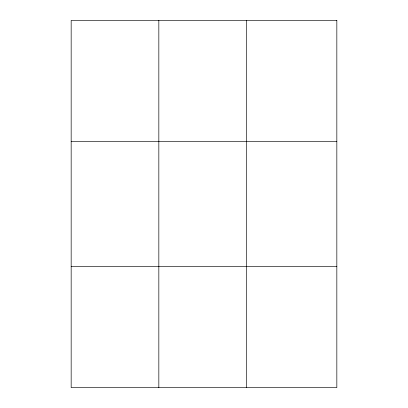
<?xml version="1.0" encoding="UTF-8"?>
<svg xmlns="http://www.w3.org/2000/svg" width="408" height="408" viewBox="0 0 408 408"><rect width="100%" height="100%" fill="white"/><g stroke="black" fill="none" stroke-linecap="round" stroke-linejoin="round"><path stroke-width="0.61" d="M158.834 387.6L158.834 20.4M246.509 387.6L246.509 20.4M71.165 141.576L336.835 141.576M71.165 266.424L336.835 266.424M336.835 20.4L336.835 387.6L71.165 387.6L71.165 20.4L336.835 20.4"/></g></svg>
